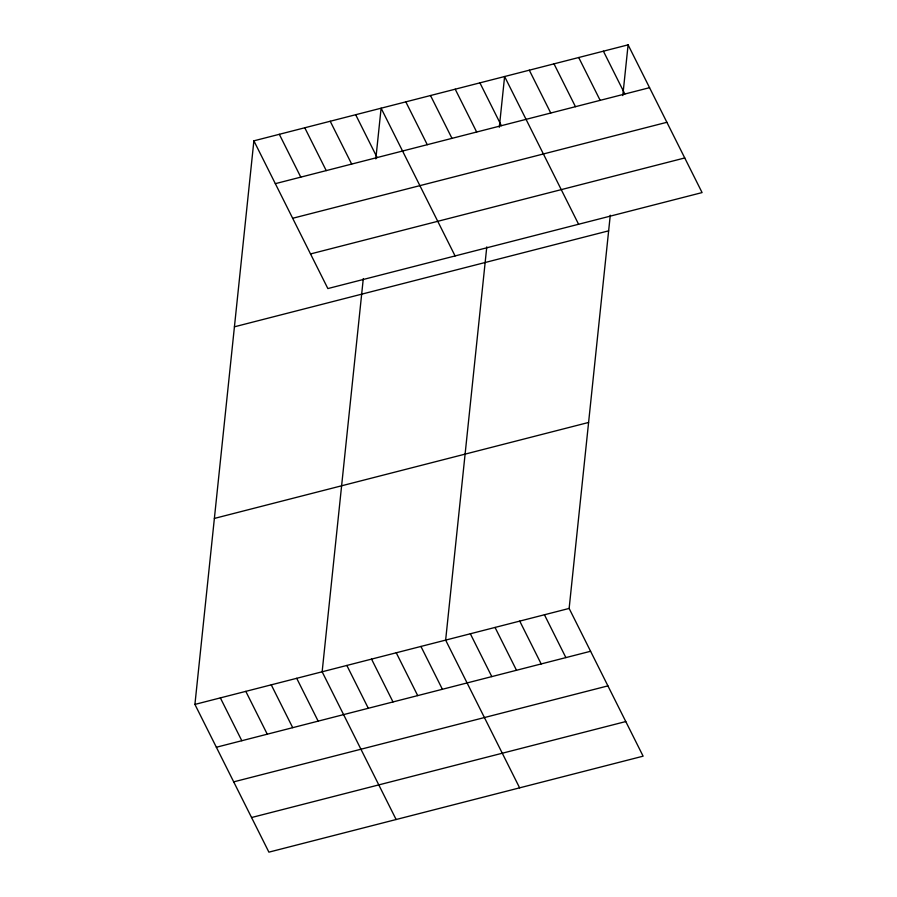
<?xml version="1.0" encoding="UTF-8"?>
<svg xmlns="http://www.w3.org/2000/svg" width="897" height="897" viewBox="0 0 897 897"><rect width="100%" height="100%" fill="white"/><g stroke="black" fill="none" stroke-linecap="round" stroke-linejoin="round"><path stroke-width="1.35" d="M610.274 215.224L569.135 608.435L643.115 756.171L268.898 852.15L194.918 704.414L253.885 140.829L628.102 44.85L702.082 192.586L327.865 288.565L253.885 140.829M363.296 278.575L322.146 671.786L396.126 819.522M375.809 158.915L381.113 108.189L455.093 255.937M486.779 246.899L445.641 640.11L519.621 787.846M499.304 127.251L504.607 76.525L578.587 224.261M622.798 95.575L628.102 44.85M275.334 183.661L649.551 87.682M292.669 218.274L666.886 122.295M310.53 253.941L684.747 157.962M234.42 326.811L608.648 230.832M214.372 518.432L588.6 422.453M194.918 704.414L569.135 608.435M216.368 747.246L590.585 651.267M233.702 781.859L607.919 685.88M251.564 817.526L625.781 721.558M603.401 51.185L624.85 94.017M578.711 57.52L600.149 100.352M554.01 63.855L575.459 106.687M529.308 70.19L550.758 113.022M479.917 82.86L501.356 125.681M455.216 89.195L476.666 132.016M430.515 95.531L451.965 138.351M405.814 101.866L427.264 144.686M355.672 114.726L377.121 157.547M330.219 121.252L351.669 164.073M304.778 127.778L326.228 170.598M544.434 614.77L565.884 657.602M279.326 134.303L300.775 177.124M519.744 621.105L541.183 663.937M495.043 627.44L516.493 670.272M470.342 633.775L491.791 676.607M420.94 646.445L442.389 689.277M396.25 652.781L417.699 695.612M371.549 659.116L392.998 701.936M346.847 665.451L368.297 708.271M296.705 678.311L318.155 721.132M271.253 684.837L292.702 727.658M245.812 691.363L267.261 734.194M220.359 697.888L241.809 740.72"/></g></svg>
